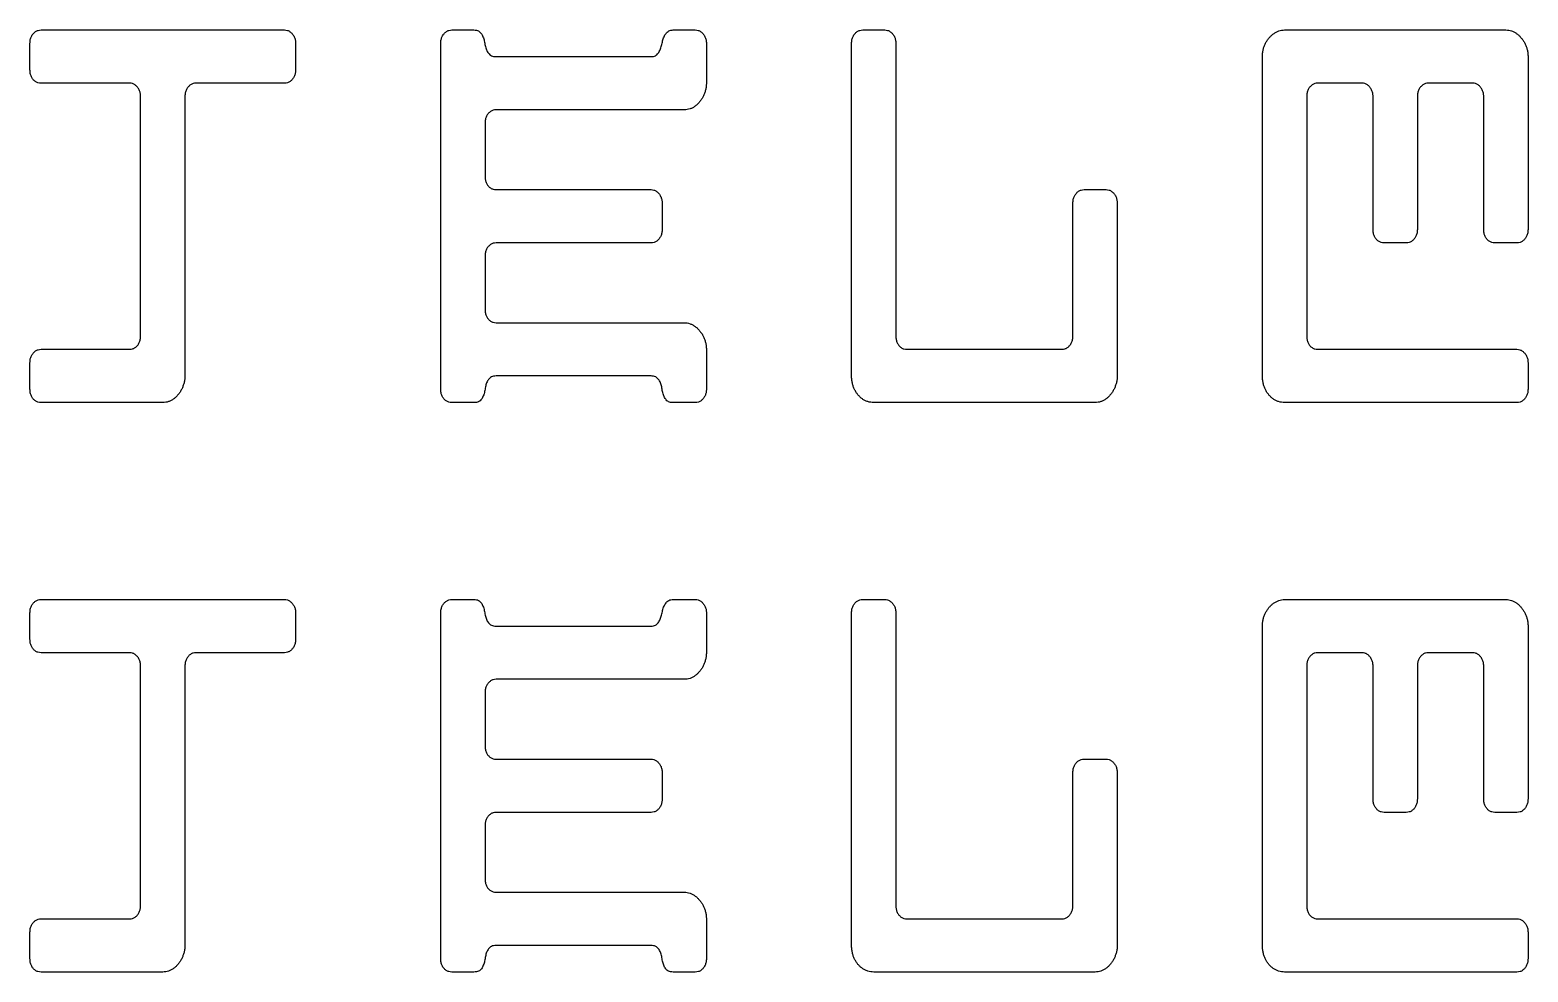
# Model space of a CAD drawing. Extents: x 7.2 to 83.4, y 7.2 to 40.5.
# Drawn here: x 36.06 to 44.85, y 17.75 to 23.28 of the extents above; entities that cross this region are included whole.
import ezdxf

# ---------------------------------------------------------------- set-up
doc = ezdxf.new("R2010")
doc.units = 0
doc.layers.add('Layer_1', color=7, linetype='CONTINUOUS')

msp = doc.modelspace()

# ---------------------------------------------------------------- linework, layer by layer
at = {"layer": 'Layer_1', "color": 7}
for p, q in [((36.123562, 23.276773), (37.552304, 23.276773)), ((38.534238, 23.276773), (38.664122, 23.276773)), ((39.833068, 23.276773), (39.962955, 23.276773)), ((40.94493, 23.276773), (41.074816, 23.276773)), ((43.420549, 23.276773), (44.719404, 23.276773)), ((36.058627, 23.042396), (36.058627, 23.198649)), ((37.61724, 23.198647), (37.61724, 23.042397)), ((38.469303, 21.167394), (38.469303, 23.198649)), ((38.793988, 23.120522), (39.703187, 23.120522)), ((40.02789, 23.198647), (40.02789, 22.964272)), ((40.879994, 21.245519), (40.879994, 23.198649)), ((41.139751, 23.198647), (41.139751, 21.479894)), ((43.290673, 21.245519), (43.290673, 23.120522)), ((44.849296, 23.120522), (44.849296, 22.104895)), ((36.643116, 22.964272), (36.123573, 22.964272)), ((37.552294, 22.964271), (37.032751, 22.964271)), ((43.875156, 22.964276), (43.615386, 22.964276)), ((44.52458, 22.964274), (44.264807, 22.964274)), ((36.708051, 21.479894), (36.708051, 22.886147)), ((36.967816, 22.886147), (36.967816, 21.245519)), ((43.550451, 22.886153), (43.550451, 21.4799)), ((43.940092, 22.104899), (43.940092, 22.886151)), ((44.199872, 22.88615), (44.199872, 22.104898)), ((44.589516, 22.104896), (44.589516, 22.886148)), ((39.897999, 22.80802), (38.79397, 22.80802)), ((38.729034, 22.729896), (38.729034, 22.417396)), ((38.79398, 22.339272), (39.703179, 22.339272)), ((42.24378, 22.339268), (42.373667, 22.339268)), ((39.768115, 22.261146), (39.768115, 22.104896)), ((42.178845, 21.479893), (42.178845, 22.261144)), ((42.438602, 22.261142), (42.438602, 21.245516)), ((39.703167, 22.02677), (38.793967, 22.02677)), ((44.134926, 22.026772), (44.00504, 22.026772)), ((44.784348, 22.026769), (44.654464, 22.026769)), ((38.729032, 21.948646), (38.729032, 21.636145)), ((38.793978, 21.558022), (39.898006, 21.558022)), ((36.123562, 21.401768), (36.643105, 21.401768)), ((40.027898, 21.401771), (40.027898, 21.167396)), ((41.2047, 21.401767), (42.113899, 21.401767)), ((43.615399, 21.401773), (44.784368, 21.401773)), ((36.058627, 21.167394), (36.058627, 21.323644)), ((44.849304, 21.323647), (44.849304, 21.167397)), ((39.70319, 21.245521), (38.79399, 21.245521)), ((36.837924, 21.08927), (36.123573, 21.08927)), ((38.664114, 21.08927), (38.534251, 21.08927)), ((39.962952, 21.08927), (39.833066, 21.08927)), ((42.308713, 21.089267), (41.00987, 21.08927)), ((44.784355, 21.089271), (43.420549, 21.08927)), ((36.123562, 19.933304), (37.552304, 19.933304)), ((38.534238, 19.933302), (38.664122, 19.933302)), ((39.833068, 19.933302), (39.962955, 19.933302)), ((40.94493, 19.933304), (41.074816, 19.933304)), ((43.420549, 19.933306), (44.719404, 19.933306)), ((36.058627, 19.69893), (36.058627, 19.85518)), ((37.61724, 19.855178), (37.61724, 19.698928)), ((38.469303, 17.823924), (38.469303, 19.855178)), ((40.02789, 19.855176), (40.02789, 19.620801)), ((40.879994, 17.902052), (40.879994, 19.855181)), ((41.139751, 19.855179), (41.139751, 18.136425)), ((38.793988, 19.77705), (39.703187, 19.77705)), ((43.290673, 17.902052), (43.290673, 19.777055)), ((44.849296, 19.777055), (44.849296, 18.761428)), ((36.643116, 19.620806), (36.123573, 19.620806)), ((37.552294, 19.620802), (37.032751, 19.620802)), ((43.875156, 19.620801), (43.615386, 19.620801)), ((44.52458, 19.620804), (44.264807, 19.620804)), ((36.708051, 18.136427), (36.708051, 19.54268)), ((36.967816, 19.542675), (36.967816, 17.902047)), ((43.550451, 19.542674), (43.550451, 18.136421)), ((43.940092, 18.761424), (43.940092, 19.542675)), ((44.199872, 19.542677), (44.199872, 18.761425)), ((44.589516, 18.761426), (44.589516, 19.542678)), ((39.897999, 19.464549), (38.79397, 19.464549)), ((38.729034, 19.386425), (38.729034, 19.073925)), ((38.79398, 18.995798), (39.703179, 18.995798)), ((42.24378, 18.995803), (42.373667, 18.995803)), ((39.768115, 18.917672), (39.768115, 18.761421)), ((42.178845, 18.136427), (42.178845, 18.917679)), ((42.438602, 18.917677), (42.438602, 17.90205)), ((39.703167, 18.683296), (38.793967, 18.683296)), ((44.134926, 18.6833), (44.00504, 18.6833)), ((44.784348, 18.683303), (44.654464, 18.683303)), ((38.729032, 18.605169), (38.729032, 18.292669)), ((38.793978, 18.214545), (39.898006, 18.214545)), ((36.123562, 18.058301), (36.643105, 18.058301)), ((40.027898, 18.058294), (40.027898, 17.823919)), ((41.2047, 18.058301), (42.113899, 18.058301)), ((43.615399, 18.058298), (44.784368, 18.058298)), ((36.058627, 17.823924), (36.058627, 17.980174)), ((44.849304, 17.980172), (44.849304, 17.823922)), ((39.70319, 17.902041), (38.79399, 17.902041)), ((36.837924, 17.745795), (36.123573, 17.7458)), ((38.664114, 17.745793), (38.534251, 17.7458)), ((39.962952, 17.745793), (39.833066, 17.745793)), ((42.308713, 17.745798), (41.00987, 17.7458)), ((44.784355, 17.745796), (43.420549, 17.7458))]:
    msp.add_line(p, q, dxfattribs=at)
for points, knots in [([(36.058627, 23.198649), (36.058993, 23.205846), (36.059696, 23.219657), (36.066353, 23.239029), (36.077119, 23.255064), (36.09066, 23.267372), (36.106526, 23.275421), (36.117874, 23.276322), (36.123562, 23.276773)], [0, 0, 0, 0, 0.021537, 0.041326, 0.060582, 0.078886, 0.095777, 0.112756, 0.112756, 0.112756, 0.112756]), ([(37.552304, 23.276773), (37.558001, 23.276291), (37.569419, 23.275326), (37.58532, 23.266775), (37.598692, 23.25382), (37.609326, 23.237585), (37.616109, 23.218718), (37.616857, 23.20544), (37.61724, 23.198647)], [0, 0, 0, 0, 0.016996, 0.034068, 0.052834, 0.072429, 0.091834, 0.112157, 0.112157, 0.112157, 0.112157]), ([(38.469303, 23.198649), (38.469669, 23.205846), (38.470372, 23.219657), (38.477029, 23.239029), (38.487795, 23.255064), (38.501336, 23.267372), (38.517202, 23.275421), (38.52855, 23.276322), (38.534238, 23.276773)], [0, 0, 0, 0, 0.021537, 0.041326, 0.060582, 0.078886, 0.095777, 0.112756, 0.112756, 0.112756, 0.112756]), ([(38.664122, 23.276773), (38.668881, 23.276552), (38.677707, 23.276141), (38.689898, 23.272175), (38.698736, 23.26474), (38.706374, 23.256722), (38.712561, 23.247197), (38.717058, 23.236249), (38.721419, 23.224595), (38.724841, 23.211928), (38.726891, 23.19859), (38.729808, 23.185413), (38.733239, 23.172807), (38.736799, 23.160786), (38.742188, 23.149923), (38.748723, 23.140177), (38.756, 23.130892), (38.766706, 23.124761), (38.779576, 23.121074), (38.788961, 23.120714), (38.793988, 23.120522)], [0, 0, 0, 0, 0.014271, 0.026471, 0.037578, 0.048504, 0.059669, 0.071386, 0.083939, 0.096998, 0.110652, 0.124396, 0.137455, 0.14986, 0.161935, 0.173624, 0.18513, 0.196878, 0.209918, 0.224959, 0.224959, 0.224959, 0.224959]), ([(39.703187, 23.120522), (39.707802, 23.120719), (39.71645, 23.121088), (39.728368, 23.124771), (39.738212, 23.131164), (39.745415, 23.140154), (39.751977, 23.149916), (39.757208, 23.160896), (39.76154, 23.17274), (39.765305, 23.185376), (39.768128, 23.198647), (39.770949, 23.211919), (39.774719, 23.224552), (39.77902, 23.23637), (39.784239, 23.247172), (39.790716, 23.256661), (39.798478, 23.264869), (39.807693, 23.272045), (39.819767, 23.276122), (39.828454, 23.276547), (39.833068, 23.276773)], [0, 0, 0, 0, 0.013814, 0.025883, 0.036957, 0.048463, 0.060152, 0.072227, 0.08482, 0.097972, 0.111741, 0.12551, 0.138662, 0.151255, 0.163208, 0.174559, 0.185561, 0.197026, 0.209225, 0.223049, 0.223049, 0.223049, 0.223049]), ([(39.962955, 23.276773), (39.968651, 23.276291), (39.980069, 23.275326), (39.99597, 23.266775), (40.009342, 23.25382), (40.019976, 23.237585), (40.026759, 23.218718), (40.027507, 23.20544), (40.02789, 23.198647)], [0, 0, 0, 0, 0.016996, 0.034068, 0.052834, 0.072429, 0.091834, 0.112157, 0.112157, 0.112157, 0.112157]), ([(40.879994, 23.198649), (40.880361, 23.205846), (40.881063, 23.219657), (40.887721, 23.239029), (40.898486, 23.255064), (40.912028, 23.267372), (40.927893, 23.275421), (40.939241, 23.276322), (40.94493, 23.276773)], [0, 0, 0, 0, 0.021537, 0.041326, 0.060582, 0.078886, 0.095777, 0.112756, 0.112756, 0.112756, 0.112756]), ([(41.074816, 23.276773), (41.080512, 23.276291), (41.091931, 23.275326), (41.107832, 23.266775), (41.121203, 23.25382), (41.131837, 23.237585), (41.13862, 23.218718), (41.139369, 23.20544), (41.139751, 23.198647)], [0, 0, 0, 0, 0.016996, 0.034068, 0.052834, 0.072429, 0.091834, 0.112157, 0.112157, 0.112157, 0.112157]), ([(43.290673, 23.120522), (43.290879, 23.127455), (43.291286, 23.141134), (43.294826, 23.161194), (43.300274, 23.180439), (43.308572, 23.198123), (43.31799, 23.214534), (43.329033, 23.229498), (43.341539, 23.242852), (43.355482, 23.254427), (43.370697, 23.263554), (43.386391, 23.27126), (43.403266, 23.275918), (43.414771, 23.276487), (43.420549, 23.276773)], [0, 0, 0, 0, 0.020783, 0.041005, 0.060942, 0.0806, 0.099431, 0.117644, 0.136253, 0.154202, 0.171806, 0.189366, 0.206533, 0.223848, 0.223848, 0.223848, 0.223848]), ([(44.719404, 23.276773), (44.725182, 23.276488), (44.736689, 23.275919), (44.753562, 23.271257), (44.769237, 23.263579), (44.784317, 23.254465), (44.798016, 23.242937), (44.809852, 23.229166), (44.821447, 23.214699), (44.830931, 23.19822), (44.838416, 23.180222), (44.844797, 23.161284), (44.848595, 23.141152), (44.84906, 23.127455), (44.849296, 23.120522)], [0, 0, 0, 0, 0.017316, 0.034484, 0.052045, 0.069554, 0.087241, 0.105468, 0.123954, 0.142785, 0.162261, 0.182366, 0.202649, 0.223438, 0.223438, 0.223438, 0.223438]), ([(36.123573, 22.964272), (36.117548, 22.964702), (36.105763, 22.965544), (36.089426, 22.973485), (36.076088, 22.985969), (36.065919, 23.002121), (36.059633, 23.021434), (36.058972, 23.035203), (36.058627, 23.042396)], [0, 0, 0, 0, 0.017981, 0.035177, 0.053232, 0.072183, 0.091866, 0.113393, 0.113393, 0.113393, 0.113393]), ([(37.61724, 23.042397), (37.616879, 23.035609), (37.616176, 23.022373), (37.609767, 23.003555), (37.599722, 22.987213), (37.586566, 22.974076), (37.570183, 22.965631), (37.558327, 22.96473), (37.552294, 22.964271)], [0, 0, 0, 0, 0.020311, 0.039608, 0.058904, 0.077427, 0.094801, 0.112798, 0.112798, 0.112798, 0.112798]), ([(36.708051, 22.886147), (36.707668, 22.892939), (36.70692, 22.906218), (36.700137, 22.925085), (36.689503, 22.941318), (36.676135, 22.954275), (36.660232, 22.962825), (36.648813, 22.963791), (36.643116, 22.964272)], [0, 0, 0, 0, 0.020323, 0.039727, 0.059323, 0.078086, 0.095158, 0.112157, 0.112157, 0.112157, 0.112157]), ([(37.032751, 22.964271), (37.027064, 22.963819), (37.015717, 22.962918), (36.999853, 22.954869), (36.986308, 22.942564), (36.975542, 22.926527), (36.968885, 22.907156), (36.968182, 22.893345), (36.967816, 22.886147)], [0, 0, 0, 0, 0.016976, 0.033867, 0.052173, 0.071429, 0.091218, 0.112755, 0.112755, 0.112755, 0.112755]), ([(40.02789, 22.964272), (40.027654, 22.957339), (40.027188, 22.943643), (40.023395, 22.923508), (40.016984, 22.90454), (40.009491, 22.886367), (39.999926, 22.869574), (39.988842, 22.854494), (39.976426, 22.841142), (39.962755, 22.829751), (39.948161, 22.819781), (39.932023, 22.813083), (39.915248, 22.808773), (39.903775, 22.808272), (39.897999, 22.80802)], [0, 0, 0, 0, 0.020789, 0.041072, 0.061177, 0.080776, 0.09996, 0.11899, 0.136814, 0.154502, 0.172308, 0.189591, 0.206657, 0.22396, 0.22396, 0.22396, 0.22396]), ([(43.615386, 22.964276), (43.609698, 22.963825), (43.598351, 22.962924), (43.582486, 22.954874), (43.568943, 22.942569), (43.558177, 22.926533), (43.55152, 22.907161), (43.550817, 22.89335), (43.550451, 22.886153)], [0, 0, 0, 0, 0.016977, 0.033868, 0.052173, 0.071429, 0.091218, 0.112755, 0.112755, 0.112755, 0.112755]), ([(43.940092, 22.886151), (43.939709, 22.892943), (43.93896, 22.906222), (43.932178, 22.925089), (43.921543, 22.941322), (43.908175, 22.954279), (43.892273, 22.962829), (43.880854, 22.963795), (43.875156, 22.964276)], [0, 0, 0, 0, 0.020323, 0.039727, 0.059323, 0.078086, 0.095158, 0.112157, 0.112157, 0.112157, 0.112157]), ([(44.264807, 22.964274), (44.25912, 22.963822), (44.247773, 22.962921), (44.231909, 22.954871), (44.218364, 22.942566), (44.207598, 22.92653), (44.200941, 22.907158), (44.200238, 22.893347), (44.199872, 22.88615)], [0, 0, 0, 0, 0.016976, 0.033867, 0.052173, 0.071429, 0.091218, 0.112755, 0.112755, 0.112755, 0.112755]), ([(44.589516, 22.886148), (44.589133, 22.892941), (44.588384, 22.906219), (44.581602, 22.925086), (44.570967, 22.941319), (44.557599, 22.954276), (44.541697, 22.962827), (44.530278, 22.963792), (44.52458, 22.964274)], [0, 0, 0, 0, 0.020323, 0.039727, 0.059323, 0.078086, 0.095158, 0.112157, 0.112157, 0.112157, 0.112157]), ([(38.79397, 22.80802), (38.788282, 22.807569), (38.776935, 22.806668), (38.761071, 22.798618), (38.747526, 22.786313), (38.736761, 22.770275), (38.730104, 22.750904), (38.729401, 22.737093), (38.729034, 22.729896)], [0, 0, 0, 0, 0.016976, 0.033867, 0.052173, 0.07143, 0.091219, 0.112755, 0.112755, 0.112755, 0.112755]), ([(38.729034, 22.417396), (38.729379, 22.410203), (38.73004, 22.396434), (38.736327, 22.377121), (38.746495, 22.360968), (38.759836, 22.348485), (38.776172, 22.340543), (38.787957, 22.339702), (38.79398, 22.339272)], [0, 0, 0, 0, 0.021526, 0.041209, 0.060161, 0.078218, 0.095414, 0.113392, 0.113392, 0.113392, 0.113392]), ([(39.703179, 22.339272), (39.708876, 22.33879), (39.720295, 22.337825), (39.736196, 22.329274), (39.749567, 22.316318), (39.760201, 22.300084), (39.766983, 22.281217), (39.767732, 22.267938), (39.768115, 22.261146)], [0, 0, 0, 0, 0.016997, 0.034069, 0.052834, 0.07243, 0.091834, 0.112157, 0.112157, 0.112157, 0.112157]), ([(42.178845, 22.261144), (42.179211, 22.268342), (42.179914, 22.282152), (42.186571, 22.301524), (42.197337, 22.31756), (42.210878, 22.329867), (42.226744, 22.337916), (42.238092, 22.338817), (42.24378, 22.339268)], [0, 0, 0, 0, 0.021537, 0.041326, 0.060582, 0.078886, 0.095777, 0.112756, 0.112756, 0.112756, 0.112756]), ([(42.373667, 22.339268), (42.379363, 22.338787), (42.390781, 22.337821), (42.406682, 22.32927), (42.420054, 22.316315), (42.430688, 22.30008), (42.437471, 22.281214), (42.438219, 22.267935), (42.438602, 22.261142)], [0, 0, 0, 0, 0.016996, 0.034068, 0.052834, 0.072429, 0.091834, 0.112157, 0.112157, 0.112157, 0.112157]), ([(39.768115, 22.104896), (39.767754, 22.098108), (39.767051, 22.084872), (39.760642, 22.066054), (39.750597, 22.049712), (39.73744, 22.036574), (39.721056, 22.028129), (39.709199, 22.027228), (39.703167, 22.02677)], [0, 0, 0, 0, 0.020311, 0.039608, 0.058904, 0.077427, 0.094802, 0.112801, 0.112801, 0.112801, 0.112801]), ([(44.00504, 22.026772), (43.999015, 22.027202), (43.987229, 22.028044), (43.970892, 22.035986), (43.957553, 22.048472), (43.947384, 22.064624), (43.941097, 22.083937), (43.940437, 22.097706), (43.940092, 22.104899)], [0, 0, 0, 0, 0.017981, 0.035178, 0.053236, 0.072187, 0.09187, 0.113397, 0.113397, 0.113397, 0.113397]), ([(44.199872, 22.104898), (44.199511, 22.098111), (44.198808, 22.084874), (44.192399, 22.066056), (44.182354, 22.049714), (44.169198, 22.036577), (44.152815, 22.028132), (44.140959, 22.027231), (44.134926, 22.026772)], [0, 0, 0, 0, 0.020311, 0.039608, 0.058904, 0.077427, 0.094801, 0.112798, 0.112798, 0.112798, 0.112798]), ([(44.654464, 22.026769), (44.648439, 22.0272), (44.636653, 22.028041), (44.620316, 22.035983), (44.606977, 22.048469), (44.596808, 22.064621), (44.590521, 22.083934), (44.589861, 22.097704), (44.589516, 22.104896)], [0, 0, 0, 0, 0.017981, 0.035178, 0.053236, 0.072187, 0.09187, 0.113397, 0.113397, 0.113397, 0.113397]), ([(44.849296, 22.104895), (44.848935, 22.098108), (44.848232, 22.084872), (44.841823, 22.066054), (44.831778, 22.049711), (44.818621, 22.036574), (44.802237, 22.028129), (44.790381, 22.027228), (44.784348, 22.026769)], [0, 0, 0, 0, 0.020311, 0.039608, 0.058904, 0.077427, 0.094802, 0.112801, 0.112801, 0.112801, 0.112801]), ([(38.793967, 22.02677), (38.78828, 22.026318), (38.776933, 22.025417), (38.761068, 22.017367), (38.747524, 22.005062), (38.736758, 21.989026), (38.730101, 21.969654), (38.729398, 21.955844), (38.729032, 21.948646)], [0, 0, 0, 0, 0.016976, 0.033867, 0.052173, 0.071429, 0.091218, 0.112755, 0.112755, 0.112755, 0.112755]), ([(38.729032, 21.636145), (38.729377, 21.628953), (38.730037, 21.615184), (38.736324, 21.595871), (38.746493, 21.579718), (38.759833, 21.567235), (38.776169, 21.559293), (38.787954, 21.558452), (38.793978, 21.558022)], [0, 0, 0, 0, 0.021526, 0.041209, 0.060161, 0.078218, 0.095414, 0.113392, 0.113392, 0.113392, 0.113392]), ([(39.898006, 21.558022), (39.903784, 21.557736), (39.915289, 21.557167), (39.932162, 21.552506), (39.947836, 21.544828), (39.962917, 21.535715), (39.976617, 21.524187), (39.988454, 21.510415), (40.000049, 21.495948), (40.009533, 21.479469), (40.017018, 21.46147), (40.023399, 21.442533), (40.027197, 21.422401), (40.027662, 21.408704), (40.027898, 21.401771)], [0, 0, 0, 0, 0.017314, 0.034482, 0.052042, 0.069551, 0.087239, 0.105468, 0.123954, 0.142785, 0.16226, 0.182366, 0.202648, 0.223438, 0.223438, 0.223438, 0.223438]), ([(36.643105, 21.401768), (36.649138, 21.402226), (36.660995, 21.403127), (36.677379, 21.411572), (36.690533, 21.424711), (36.700578, 21.441052), (36.706987, 21.45987), (36.70769, 21.473106), (36.708051, 21.479894)], [0, 0, 0, 0, 0.017999, 0.035373, 0.053894, 0.073191, 0.092488, 0.112799, 0.112799, 0.112799, 0.112799]), ([(41.139751, 21.479894), (41.140096, 21.472701), (41.140757, 21.458932), (41.147044, 21.439619), (41.157213, 21.423466), (41.170553, 21.410981), (41.18689, 21.403039), (41.198676, 21.402197), (41.2047, 21.401767)], [0, 0, 0, 0, 0.021526, 0.041209, 0.060161, 0.078219, 0.095417, 0.113396, 0.113396, 0.113396, 0.113396]), ([(42.113899, 21.401767), (42.119932, 21.402225), (42.131789, 21.403126), (42.148173, 21.411571), (42.161327, 21.42471), (42.171372, 21.441051), (42.177781, 21.459869), (42.178484, 21.473105), (42.178845, 21.479893)], [0, 0, 0, 0, 0.017999, 0.035373, 0.053894, 0.073191, 0.092488, 0.112799, 0.112799, 0.112799, 0.112799]), ([(43.550451, 21.4799), (43.550796, 21.472707), (43.551456, 21.458938), (43.557743, 21.439625), (43.567912, 21.423472), (43.581252, 21.410987), (43.597589, 21.403045), (43.609375, 21.402203), (43.615399, 21.401773)], [0, 0, 0, 0, 0.021526, 0.041209, 0.060161, 0.078219, 0.095417, 0.113396, 0.113396, 0.113396, 0.113396]), ([(36.058627, 21.323644), (36.058993, 21.330842), (36.059696, 21.344652), (36.066353, 21.364024), (36.077119, 21.380059), (36.09066, 21.392367), (36.106526, 21.400416), (36.117874, 21.401316), (36.123562, 21.401768)], [0, 0, 0, 0, 0.021537, 0.041326, 0.060582, 0.078886, 0.095777, 0.112756, 0.112756, 0.112756, 0.112756]), ([(44.784368, 21.401773), (44.790065, 21.401291), (44.801484, 21.400326), (44.817385, 21.391775), (44.830756, 21.378819), (44.84139, 21.362585), (44.848172, 21.343718), (44.848921, 21.33044), (44.849304, 21.323647)], [0, 0, 0, 0, 0.016997, 0.034069, 0.052834, 0.07243, 0.091834, 0.112157, 0.112157, 0.112157, 0.112157]), ([(36.967816, 21.245519), (36.96758, 21.238586), (36.967114, 21.22489), (36.963321, 21.204756), (36.95691, 21.185787), (36.949417, 21.167614), (36.939852, 21.150822), (36.928768, 21.135741), (36.916353, 21.122389), (36.902682, 21.110999), (36.888089, 21.101027), (36.87195, 21.094332), (36.855175, 21.090023), (36.843701, 21.089522), (36.837924, 21.08927)], [0, 0, 0, 0, 0.020789, 0.041072, 0.061177, 0.080776, 0.09996, 0.11899, 0.136814, 0.154502, 0.172306, 0.189589, 0.206655, 0.22396, 0.22396, 0.22396, 0.22396]), ([(38.79399, 21.245521), (38.789006, 21.2453), (38.779739, 21.244889), (38.766949, 21.240903), (38.757395, 21.233685), (38.749604, 21.225407), (38.743171, 21.215907), (38.737777, 21.205243), (38.734339, 21.193256), (38.731182, 21.180649), (38.729077, 21.167383), (38.726817, 21.154124), (38.723453, 21.141443), (38.719047, 21.129765), (38.714551, 21.118629), (38.708254, 21.108865), (38.701138, 21.099815), (38.690953, 21.093427), (38.678338, 21.089817), (38.669103, 21.089462), (38.664114, 21.08927)], [0, 0, 0, 0, 0.014939, 0.027778, 0.039432, 0.050434, 0.061785, 0.073738, 0.086112, 0.099089, 0.112723, 0.126377, 0.139436, 0.151989, 0.16383, 0.175339, 0.186772, 0.198037, 0.210752, 0.225688, 0.225688, 0.225688, 0.225688]), ([(39.833066, 21.08927), (39.828077, 21.089462), (39.818842, 21.089818), (39.806219, 21.093422), (39.796036, 21.099842), (39.788801, 21.108903), (39.782288, 21.118677), (39.776877, 21.129517), (39.77341, 21.141532), (39.770259, 21.154143), (39.768152, 21.167407), (39.765893, 21.180668), (39.762525, 21.193346), (39.758148, 21.204994), (39.753662, 21.215952), (39.747449, 21.225446), (39.73978, 21.233711), (39.730234, 21.240902), (39.717447, 21.24489), (39.708177, 21.245301), (39.70319, 21.245521)], [0, 0, 0, 0, 0.014939, 0.027655, 0.038916, 0.050421, 0.062111, 0.074187, 0.086561, 0.099537, 0.113172, 0.126826, 0.139884, 0.152438, 0.164155, 0.17532, 0.186246, 0.197893, 0.210732, 0.225679, 0.225679, 0.225679, 0.225679]), ([(41.00987, 21.08927), (41.00387, 21.089523), (40.991955, 21.090027), (40.974499, 21.094311), (40.958029, 21.100949), (40.943026, 21.110268), (40.929365, 21.121326), (40.917154, 21.134304), (40.906413, 21.149027), (40.897281, 21.165443), (40.889566, 21.183519), (40.88413, 21.203221), (40.880613, 21.2241), (40.880202, 21.238316), (40.879994, 21.245519)], [0, 0, 0, 0, 0.017977, 0.035701, 0.053609, 0.071046, 0.088475, 0.106203, 0.124347, 0.14301, 0.162445, 0.183162, 0.204188, 0.225783, 0.225783, 0.225783, 0.225783]), ([(42.438602, 21.245516), (42.438366, 21.238583), (42.4379, 21.224887), (42.434107, 21.204752), (42.427696, 21.185784), (42.420203, 21.16761), (42.410638, 21.150818), (42.399554, 21.135737), (42.387139, 21.122386), (42.373468, 21.110995), (42.358876, 21.101023), (42.342737, 21.094328), (42.325963, 21.09002), (42.314489, 21.089519), (42.308713, 21.089267)], [0, 0, 0, 0, 0.020789, 0.041072, 0.061177, 0.080776, 0.09996, 0.11899, 0.136814, 0.154502, 0.172306, 0.189589, 0.206654, 0.223958, 0.223958, 0.223958, 0.223958]), ([(43.420549, 21.08927), (43.414548, 21.089523), (43.402633, 21.090027), (43.385177, 21.094311), (43.368707, 21.10095), (43.353704, 21.110268), (43.340043, 21.121326), (43.327833, 21.134304), (43.317091, 21.149027), (43.30796, 21.165443), (43.300244, 21.183519), (43.294809, 21.203221), (43.291291, 21.2241), (43.290881, 21.238316), (43.290673, 21.245519)], [0, 0, 0, 0, 0.017978, 0.035702, 0.053609, 0.071047, 0.088475, 0.106203, 0.124347, 0.14301, 0.162445, 0.183162, 0.204188, 0.225784, 0.225784, 0.225784, 0.225784]), ([(36.123573, 21.08927), (36.117548, 21.0897), (36.105763, 21.090541), (36.089426, 21.098482), (36.076088, 21.110967), (36.065919, 21.127118), (36.059633, 21.146432), (36.058972, 21.160201), (36.058627, 21.167394)], [0, 0, 0, 0, 0.017981, 0.035177, 0.053232, 0.072183, 0.091866, 0.113393, 0.113393, 0.113393, 0.113393]), ([(38.534251, 21.08927), (38.528227, 21.0897), (38.516441, 21.090541), (38.500104, 21.098482), (38.486764, 21.110967), (38.476595, 21.127118), (38.470308, 21.146432), (38.469648, 21.160201), (38.469303, 21.167394)], [0, 0, 0, 0, 0.017981, 0.035178, 0.053234, 0.072185, 0.091868, 0.113395, 0.113395, 0.113395, 0.113395]), ([(40.027898, 21.167396), (40.027537, 21.160608), (40.026834, 21.147372), (40.020425, 21.128554), (40.01038, 21.112212), (39.997224, 21.099074), (39.980841, 21.090629), (39.968985, 21.089728), (39.962952, 21.08927)], [0, 0, 0, 0, 0.020311, 0.039608, 0.058904, 0.077427, 0.094801, 0.112798, 0.112798, 0.112798, 0.112798]), ([(44.849304, 21.167397), (44.848943, 21.160609), (44.84824, 21.147373), (44.841831, 21.128555), (44.831786, 21.112213), (44.818629, 21.099075), (44.802245, 21.090631), (44.790388, 21.089729), (44.784355, 21.089271)], [0, 0, 0, 0, 0.020311, 0.039608, 0.058904, 0.077427, 0.094802, 0.112801, 0.112801, 0.112801, 0.112801]), ([(36.058627, 19.85518), (36.058993, 19.862377), (36.059696, 19.876188), (36.066353, 19.89556), (36.077119, 19.911595), (36.09066, 19.923902), (36.106526, 19.931952), (36.117874, 19.932852), (36.123562, 19.933304)], [0, 0, 0, 0, 0.021537, 0.041326, 0.060582, 0.078886, 0.095777, 0.112756, 0.112756, 0.112756, 0.112756]), ([(37.552304, 19.933304), (37.558001, 19.932822), (37.569419, 19.931856), (37.58532, 19.923306), (37.598692, 19.91035), (37.609326, 19.894116), (37.616109, 19.875249), (37.616857, 19.861971), (37.61724, 19.855178)], [0, 0, 0, 0, 0.016996, 0.034068, 0.052834, 0.072429, 0.091834, 0.112156, 0.112156, 0.112156, 0.112156]), ([(38.469303, 19.855178), (38.469669, 19.862376), (38.470372, 19.876186), (38.477029, 19.895558), (38.487795, 19.911593), (38.501336, 19.923901), (38.517202, 19.93195), (38.52855, 19.93285), (38.534238, 19.933302)], [0, 0, 0, 0, 0.021537, 0.041326, 0.060582, 0.078886, 0.095777, 0.112756, 0.112756, 0.112756, 0.112756]), ([(38.664122, 19.933302), (38.668881, 19.933081), (38.677707, 19.93267), (38.689898, 19.928704), (38.698736, 19.921269), (38.706374, 19.913251), (38.712561, 19.903726), (38.717058, 19.892778), (38.721419, 19.881124), (38.724841, 19.868457), (38.726891, 19.85512), (38.729808, 19.841942), (38.733239, 19.829336), (38.736799, 19.817315), (38.742188, 19.806452), (38.748723, 19.796706), (38.756, 19.787421), (38.766706, 19.78129), (38.779576, 19.777603), (38.788961, 19.777243), (38.793988, 19.77705)], [0, 0, 0, 0, 0.014271, 0.026471, 0.037578, 0.048504, 0.059669, 0.071386, 0.083939, 0.096998, 0.110652, 0.124396, 0.137455, 0.14986, 0.161935, 0.173624, 0.18513, 0.196878, 0.209918, 0.224959, 0.224959, 0.224959, 0.224959]), ([(39.703187, 19.77705), (39.707802, 19.777247), (39.71645, 19.777617), (39.728368, 19.7813), (39.738212, 19.787693), (39.745415, 19.796683), (39.751977, 19.806445), (39.757208, 19.817425), (39.76154, 19.829269), (39.765305, 19.841905), (39.768128, 19.855176), (39.770949, 19.868448), (39.774719, 19.881081), (39.77902, 19.892899), (39.784239, 19.903701), (39.790716, 19.91319), (39.798478, 19.921398), (39.807693, 19.928574), (39.819767, 19.932651), (39.828454, 19.933076), (39.833068, 19.933302)], [0, 0, 0, 0, 0.013814, 0.025883, 0.036957, 0.048463, 0.060152, 0.072227, 0.08482, 0.097972, 0.111741, 0.12551, 0.138662, 0.151255, 0.163208, 0.174559, 0.185561, 0.197026, 0.209225, 0.223049, 0.223049, 0.223049, 0.223049]), ([(39.962955, 19.933302), (39.968651, 19.93282), (39.980069, 19.931855), (39.99597, 19.923304), (40.009342, 19.910348), (40.019976, 19.894114), (40.026759, 19.875247), (40.027507, 19.861969), (40.02789, 19.855176)], [0, 0, 0, 0, 0.016996, 0.034068, 0.052834, 0.072429, 0.091834, 0.112156, 0.112156, 0.112156, 0.112156]), ([(40.879994, 19.855181), (40.880361, 19.862378), (40.881063, 19.876189), (40.887721, 19.89556), (40.898486, 19.911596), (40.912028, 19.923903), (40.927893, 19.931952), (40.939241, 19.932853), (40.94493, 19.933304)], [0, 0, 0, 0, 0.021537, 0.041326, 0.060582, 0.078886, 0.095777, 0.112756, 0.112756, 0.112756, 0.112756]), ([(41.074816, 19.933304), (41.080512, 19.932823), (41.091931, 19.931857), (41.107832, 19.923306), (41.121203, 19.910351), (41.131837, 19.894116), (41.13862, 19.87525), (41.139369, 19.861971), (41.139751, 19.855179)], [0, 0, 0, 0, 0.016996, 0.034068, 0.052834, 0.072429, 0.091834, 0.112156, 0.112156, 0.112156, 0.112156]), ([(43.290673, 19.777055), (43.290879, 19.783988), (43.291286, 19.797667), (43.294826, 19.817727), (43.300274, 19.836972), (43.308572, 19.854656), (43.31799, 19.871067), (43.329033, 19.886031), (43.341539, 19.899385), (43.355482, 19.91096), (43.370697, 19.920087), (43.386391, 19.927793), (43.403266, 19.932451), (43.414771, 19.93302), (43.420549, 19.933306)], [0, 0, 0, 0, 0.020783, 0.041005, 0.060942, 0.0806, 0.099431, 0.117644, 0.136253, 0.154202, 0.171806, 0.189366, 0.206533, 0.223848, 0.223848, 0.223848, 0.223848]), ([(44.719404, 19.933306), (44.725182, 19.93302), (44.736689, 19.932452), (44.753562, 19.92779), (44.769237, 19.920112), (44.784317, 19.910998), (44.798016, 19.89947), (44.809852, 19.885699), (44.821447, 19.871232), (44.830931, 19.854753), (44.838416, 19.836755), (44.844797, 19.817817), (44.848595, 19.797685), (44.84906, 19.783988), (44.849296, 19.777055)], [0, 0, 0, 0, 0.017316, 0.034484, 0.052045, 0.069554, 0.087241, 0.105468, 0.123954, 0.142785, 0.162261, 0.182366, 0.202649, 0.223438, 0.223438, 0.223438, 0.223438]), ([(36.123573, 19.620806), (36.117548, 19.621236), (36.105763, 19.622077), (36.089426, 19.630018), (36.076088, 19.642503), (36.065919, 19.658654), (36.059633, 19.677967), (36.058972, 19.691737), (36.058627, 19.69893)], [0, 0, 0, 0, 0.017981, 0.035177, 0.053232, 0.072183, 0.091866, 0.113393, 0.113393, 0.113393, 0.113393]), ([(37.61724, 19.698928), (37.616879, 19.69214), (37.616176, 19.678904), (37.609767, 19.660086), (37.599722, 19.643744), (37.586566, 19.630607), (37.570183, 19.622162), (37.558327, 19.621261), (37.552294, 19.620802)], [0, 0, 0, 0, 0.020311, 0.039608, 0.058904, 0.077427, 0.094801, 0.112798, 0.112798, 0.112798, 0.112798]), ([(36.708051, 19.54268), (36.707668, 19.549473), (36.70692, 19.562751), (36.700137, 19.581618), (36.689503, 19.597851), (36.676135, 19.610809), (36.660232, 19.619359), (36.648813, 19.620324), (36.643116, 19.620806)], [0, 0, 0, 0, 0.020323, 0.039727, 0.059323, 0.078087, 0.095158, 0.112157, 0.112157, 0.112157, 0.112157]), ([(37.032751, 19.620802), (37.027064, 19.62035), (37.015717, 19.619449), (36.999852, 19.611398), (36.986309, 19.599092), (36.975542, 19.583055), (36.968885, 19.563684), (36.968182, 19.549873), (36.967816, 19.542675)], [0, 0, 0, 0, 0.016976, 0.033867, 0.052175, 0.07143, 0.091219, 0.112757, 0.112757, 0.112757, 0.112757]), ([(40.02789, 19.620801), (40.027654, 19.613868), (40.027188, 19.600172), (40.023395, 19.580038), (40.016984, 19.561069), (40.009491, 19.542896), (39.999926, 19.526104), (39.988842, 19.511023), (39.976426, 19.497671), (39.962755, 19.48628), (39.948161, 19.476309), (39.932023, 19.469612), (39.915248, 19.465302), (39.903775, 19.464801), (39.897999, 19.464549)], [0, 0, 0, 0, 0.020789, 0.041072, 0.061177, 0.080776, 0.09996, 0.11899, 0.136814, 0.154503, 0.172308, 0.189592, 0.206657, 0.223961, 0.223961, 0.223961, 0.223961]), ([(43.615386, 19.620801), (43.609698, 19.62035), (43.598351, 19.619449), (43.582486, 19.611398), (43.568943, 19.59909), (43.558177, 19.583055), (43.55152, 19.563683), (43.550817, 19.549872), (43.550451, 19.542674)], [0, 0, 0, 0, 0.016977, 0.033868, 0.052175, 0.07143, 0.09122, 0.112757, 0.112757, 0.112757, 0.112757]), ([(43.940092, 19.542675), (43.939709, 19.549468), (43.93896, 19.562746), (43.932178, 19.581613), (43.921543, 19.597846), (43.908175, 19.610804), (43.892273, 19.619354), (43.880854, 19.62032), (43.875156, 19.620801)], [0, 0, 0, 0, 0.020323, 0.039727, 0.059323, 0.078087, 0.095158, 0.112157, 0.112157, 0.112157, 0.112157]), ([(44.264807, 19.620804), (44.25912, 19.620352), (44.247773, 19.619451), (44.231908, 19.6114), (44.218365, 19.599094), (44.207598, 19.583057), (44.200941, 19.563686), (44.200238, 19.549875), (44.199872, 19.542677)], [0, 0, 0, 0, 0.016976, 0.033867, 0.052175, 0.07143, 0.091219, 0.112757, 0.112757, 0.112757, 0.112757]), ([(44.589516, 19.542678), (44.589133, 19.549471), (44.588384, 19.562749), (44.581602, 19.581616), (44.570967, 19.597849), (44.557599, 19.610807), (44.541697, 19.619357), (44.530278, 19.620322), (44.52458, 19.620804)], [0, 0, 0, 0, 0.020323, 0.039727, 0.059323, 0.078087, 0.095158, 0.112157, 0.112157, 0.112157, 0.112157]), ([(38.79397, 19.464549), (38.788282, 19.464098), (38.776935, 19.463197), (38.761071, 19.455147), (38.747527, 19.442842), (38.736761, 19.426805), (38.730104, 19.407434), (38.729401, 19.393623), (38.729034, 19.386425)], [0, 0, 0, 0, 0.016976, 0.033867, 0.052173, 0.071429, 0.091218, 0.112755, 0.112755, 0.112755, 0.112755]), ([(38.729034, 19.073925), (38.729379, 19.066732), (38.73004, 19.052963), (38.736327, 19.03365), (38.746496, 19.017497), (38.759835, 19.005012), (38.776171, 18.99707), (38.787957, 18.996228), (38.79398, 18.995798)], [0, 0, 0, 0, 0.021526, 0.041209, 0.060161, 0.078219, 0.095416, 0.113394, 0.113394, 0.113394, 0.113394]), ([(39.703179, 18.995798), (39.708876, 18.995316), (39.720295, 18.994351), (39.736196, 18.9858), (39.749567, 18.972844), (39.760201, 18.95661), (39.766983, 18.937743), (39.767732, 18.924465), (39.768115, 18.917672)], [0, 0, 0, 0, 0.016997, 0.034069, 0.052834, 0.07243, 0.091834, 0.112157, 0.112157, 0.112157, 0.112157]), ([(42.178845, 18.917679), (42.179211, 18.924876), (42.179914, 18.938687), (42.186571, 18.958059), (42.197337, 18.974094), (42.210878, 18.986402), (42.226744, 18.994451), (42.238092, 18.995351), (42.24378, 18.995803)], [0, 0, 0, 0, 0.021537, 0.041326, 0.060582, 0.078886, 0.095777, 0.112756, 0.112756, 0.112756, 0.112756]), ([(42.373667, 18.995803), (42.379363, 18.995321), (42.390781, 18.994355), (42.406682, 18.985805), (42.420054, 18.972849), (42.430688, 18.956615), (42.437471, 18.937748), (42.438219, 18.924469), (42.438602, 18.917677)], [0, 0, 0, 0, 0.016996, 0.034068, 0.052834, 0.072429, 0.091834, 0.112157, 0.112157, 0.112157, 0.112157]), ([(39.768115, 18.761421), (39.767754, 18.754634), (39.767051, 18.741398), (39.760642, 18.72258), (39.750597, 18.706238), (39.73744, 18.6931), (39.721056, 18.684655), (39.709199, 18.683754), (39.703167, 18.683296)], [0, 0, 0, 0, 0.020311, 0.039608, 0.058904, 0.077427, 0.094802, 0.1128, 0.1128, 0.1128, 0.1128]), ([(44.00504, 18.6833), (43.999016, 18.68373), (43.987229, 18.684571), (43.970892, 18.692512), (43.957553, 18.704996), (43.947384, 18.721148), (43.941097, 18.740461), (43.940437, 18.754231), (43.940092, 18.761424)], [0, 0, 0, 0, 0.017981, 0.035178, 0.053234, 0.072185, 0.091868, 0.113395, 0.113395, 0.113395, 0.113395]), ([(44.199872, 18.761425), (44.199511, 18.754638), (44.198808, 18.741402), (44.192399, 18.722584), (44.182354, 18.706242), (44.169198, 18.693104), (44.152815, 18.68466), (44.140959, 18.683758), (44.134926, 18.6833)], [0, 0, 0, 0, 0.020311, 0.039608, 0.058904, 0.077427, 0.094801, 0.112798, 0.112798, 0.112798, 0.112798]), ([(44.654464, 18.683303), (44.64844, 18.683733), (44.636653, 18.684574), (44.620316, 18.692515), (44.606977, 18.704999), (44.596808, 18.721151), (44.590521, 18.740464), (44.589861, 18.754234), (44.589516, 18.761426)], [0, 0, 0, 0, 0.017981, 0.035178, 0.053234, 0.072185, 0.091868, 0.113395, 0.113395, 0.113395, 0.113395]), ([(44.849296, 18.761428), (44.848935, 18.754641), (44.848232, 18.741405), (44.841823, 18.722587), (44.831778, 18.706245), (44.818621, 18.693107), (44.802237, 18.684662), (44.790381, 18.683761), (44.784348, 18.683303)], [0, 0, 0, 0, 0.020311, 0.039608, 0.058904, 0.077427, 0.094802, 0.1128, 0.1128, 0.1128, 0.1128]), ([(38.793967, 18.683296), (38.78828, 18.682844), (38.776933, 18.681943), (38.761068, 18.673892), (38.747525, 18.661585), (38.736758, 18.645549), (38.730101, 18.626177), (38.729398, 18.612367), (38.729032, 18.605169)], [0, 0, 0, 0, 0.016976, 0.033867, 0.052175, 0.07143, 0.091219, 0.112757, 0.112757, 0.112757, 0.112757]), ([(38.729032, 18.292669), (38.729377, 18.285476), (38.730037, 18.271707), (38.736324, 18.252394), (38.746493, 18.236241), (38.759833, 18.223758), (38.776169, 18.215816), (38.787954, 18.214975), (38.793978, 18.214545)], [0, 0, 0, 0, 0.021526, 0.04121, 0.060161, 0.078218, 0.095414, 0.113393, 0.113393, 0.113393, 0.113393]), ([(39.898006, 18.214545), (39.903784, 18.214259), (39.91529, 18.21369), (39.932162, 18.209028), (39.947837, 18.201351), (39.962917, 18.192237), (39.976616, 18.180709), (39.988454, 18.166938), (40.000049, 18.152471), (40.009533, 18.135992), (40.017018, 18.117993), (40.023399, 18.099056), (40.027197, 18.078924), (40.027662, 18.065227), (40.027898, 18.058294)], [0, 0, 0, 0, 0.017314, 0.034482, 0.052042, 0.069551, 0.08724, 0.105467, 0.123954, 0.142785, 0.16226, 0.182365, 0.202648, 0.223437, 0.223437, 0.223437, 0.223437]), ([(36.643105, 18.058301), (36.649138, 18.05876), (36.660995, 18.059661), (36.677379, 18.068105), (36.690533, 18.081244), (36.700578, 18.097585), (36.706987, 18.116404), (36.70769, 18.12964), (36.708051, 18.136427)], [0, 0, 0, 0, 0.017999, 0.035373, 0.053894, 0.073191, 0.092488, 0.112799, 0.112799, 0.112799, 0.112799]), ([(41.139751, 18.136425), (41.140096, 18.129233), (41.140757, 18.115463), (41.147044, 18.09615), (41.157212, 18.079998), (41.170553, 18.067514), (41.18689, 18.059573), (41.198676, 18.058732), (41.2047, 18.058301)], [0, 0, 0, 0, 0.021526, 0.041209, 0.060161, 0.078218, 0.095415, 0.113395, 0.113395, 0.113395, 0.113395]), ([(42.113899, 18.058301), (42.119932, 18.05876), (42.131789, 18.059661), (42.148173, 18.068105), (42.161327, 18.081244), (42.171372, 18.097586), (42.177781, 18.116404), (42.178484, 18.12964), (42.178845, 18.136427)], [0, 0, 0, 0, 0.017999, 0.035373, 0.053894, 0.073191, 0.092488, 0.112799, 0.112799, 0.112799, 0.112799]), ([(43.550451, 18.136421), (43.550796, 18.129229), (43.551456, 18.11546), (43.557743, 18.096147), (43.567911, 18.079994), (43.581252, 18.067511), (43.597589, 18.059569), (43.609375, 18.058728), (43.615399, 18.058298)], [0, 0, 0, 0, 0.021526, 0.041209, 0.060161, 0.078218, 0.095415, 0.113395, 0.113395, 0.113395, 0.113395]), ([(36.058627, 17.980174), (36.058993, 17.987372), (36.059696, 18.001182), (36.066353, 18.020554), (36.07712, 18.036589), (36.09066, 18.048898), (36.106526, 18.056949), (36.117874, 18.05785), (36.123562, 18.058301)], [0, 0, 0, 0, 0.021537, 0.041326, 0.060582, 0.078887, 0.095779, 0.112758, 0.112758, 0.112758, 0.112758]), ([(44.784368, 18.058298), (44.790065, 18.057816), (44.801484, 18.056851), (44.817385, 18.0483), (44.830756, 18.035344), (44.84139, 18.01911), (44.848172, 18.000243), (44.848921, 17.986964), (44.849304, 17.980172)], [0, 0, 0, 0, 0.016997, 0.034069, 0.052834, 0.07243, 0.091834, 0.112157, 0.112157, 0.112157, 0.112157]), ([(36.967816, 17.902047), (36.96758, 17.895114), (36.967114, 17.881418), (36.963321, 17.861284), (36.95691, 17.842315), (36.949417, 17.824142), (36.939852, 17.80735), (36.928767, 17.792269), (36.916353, 17.778918), (36.902682, 17.767527), (36.888089, 17.757555), (36.871951, 17.750858), (36.855175, 17.746549), (36.843701, 17.746048), (36.837924, 17.745795)], [0, 0, 0, 0, 0.020789, 0.041072, 0.061177, 0.080776, 0.09996, 0.11899, 0.136814, 0.154501, 0.172306, 0.189589, 0.206656, 0.223961, 0.223961, 0.223961, 0.223961]), ([(38.79399, 17.902041), (38.789006, 17.90182), (38.779739, 17.901409), (38.76695, 17.897425), (38.757394, 17.890209), (38.749604, 17.88193), (38.743171, 17.87243), (38.737777, 17.861766), (38.734339, 17.849779), (38.731182, 17.837172), (38.729077, 17.823907), (38.726817, 17.810647), (38.723453, 17.797966), (38.719047, 17.786288), (38.714551, 17.775152), (38.708254, 17.765388), (38.701138, 17.756338), (38.690953, 17.74995), (38.678338, 17.74634), (38.669103, 17.745985), (38.664114, 17.745793)], [0, 0, 0, 0, 0.014939, 0.027778, 0.03943, 0.050432, 0.061784, 0.073737, 0.086111, 0.099087, 0.112721, 0.126375, 0.139434, 0.151988, 0.163829, 0.175338, 0.186771, 0.198035, 0.210751, 0.225687, 0.225687, 0.225687, 0.225687]), ([(39.833066, 17.745793), (39.828077, 17.745985), (39.818842, 17.746341), (39.80622, 17.749945), (39.796036, 17.756365), (39.788801, 17.765428), (39.782288, 17.775201), (39.776877, 17.786041), (39.77341, 17.798055), (39.770259, 17.810666), (39.768152, 17.82393), (39.765893, 17.837191), (39.762525, 17.849869), (39.758148, 17.861517), (39.753662, 17.872475), (39.747449, 17.881968), (39.73978, 17.890234), (39.730233, 17.897423), (39.717447, 17.901411), (39.708177, 17.901821), (39.70319, 17.902041)], [0, 0, 0, 0, 0.014939, 0.027655, 0.038916, 0.050422, 0.062112, 0.074187, 0.086561, 0.099537, 0.113172, 0.126826, 0.139884, 0.152438, 0.164154, 0.17532, 0.186246, 0.197892, 0.21073, 0.225677, 0.225677, 0.225677, 0.225677]), ([(41.00987, 17.7458), (41.00387, 17.746054), (40.991955, 17.746557), (40.974499, 17.750842), (40.95803, 17.757483), (40.943025, 17.7668), (40.929365, 17.777857), (40.917155, 17.790837), (40.906413, 17.80556), (40.897282, 17.821975), (40.889565, 17.840052), (40.88413, 17.859755), (40.880613, 17.880633), (40.880202, 17.894849), (40.879994, 17.902052)], [0, 0, 0, 0, 0.017977, 0.035701, 0.05361, 0.071047, 0.088475, 0.106204, 0.124348, 0.143011, 0.162446, 0.183165, 0.20419, 0.225784, 0.225784, 0.225784, 0.225784]), ([(42.438602, 17.90205), (42.438366, 17.895117), (42.4379, 17.881421), (42.434107, 17.861286), (42.427696, 17.842318), (42.420203, 17.824145), (42.410638, 17.807353), (42.399554, 17.792272), (42.387139, 17.77892), (42.373468, 17.76753), (42.358875, 17.757558), (42.342737, 17.750861), (42.325963, 17.746551), (42.314489, 17.746051), (42.308713, 17.745798)], [0, 0, 0, 0, 0.020789, 0.041072, 0.061177, 0.080776, 0.09996, 0.11899, 0.136814, 0.154501, 0.172306, 0.189589, 0.206655, 0.223958, 0.223958, 0.223958, 0.223958]), ([(43.420549, 17.7458), (43.414548, 17.746054), (43.402633, 17.746557), (43.385177, 17.750842), (43.368708, 17.757483), (43.353704, 17.7668), (43.340043, 17.777857), (43.327833, 17.790837), (43.317091, 17.80556), (43.30796, 17.821975), (43.300244, 17.840052), (43.294809, 17.859755), (43.291292, 17.880633), (43.290881, 17.894849), (43.290673, 17.902052)], [0, 0, 0, 0, 0.017979, 0.035702, 0.05361, 0.071047, 0.088475, 0.106204, 0.124348, 0.143011, 0.162446, 0.183165, 0.20419, 0.225785, 0.225785, 0.225785, 0.225785]), ([(36.123573, 17.7458), (36.117548, 17.74623), (36.105763, 17.747071), (36.089426, 17.755012), (36.076088, 17.767497), (36.065919, 17.783649), (36.059633, 17.802962), (36.058972, 17.816731), (36.058627, 17.823924)], [0, 0, 0, 0, 0.017981, 0.035177, 0.053232, 0.072183, 0.091866, 0.113393, 0.113393, 0.113393, 0.113393]), ([(38.534251, 17.7458), (38.528227, 17.74623), (38.516441, 17.747071), (38.500104, 17.755013), (38.486764, 17.767497), (38.476595, 17.783649), (38.470308, 17.802962), (38.469648, 17.816731), (38.469303, 17.823924)], [0, 0, 0, 0, 0.017981, 0.035178, 0.053234, 0.072185, 0.091869, 0.113395, 0.113395, 0.113395, 0.113395]), ([(40.027898, 17.823919), (40.027537, 17.817131), (40.026834, 17.803895), (40.020425, 17.785077), (40.01038, 17.768735), (39.997224, 17.755597), (39.980841, 17.747152), (39.968985, 17.746251), (39.962952, 17.745793)], [0, 0, 0, 0, 0.020311, 0.039608, 0.058904, 0.077427, 0.094801, 0.112798, 0.112798, 0.112798, 0.112798]), ([(44.849304, 17.823922), (44.848943, 17.817134), (44.84824, 17.803898), (44.841831, 17.78508), (44.831786, 17.768738), (44.818629, 17.7556), (44.802245, 17.747155), (44.790388, 17.746254), (44.784355, 17.745796)], [0, 0, 0, 0, 0.020311, 0.039608, 0.058904, 0.077427, 0.094802, 0.112801, 0.112801, 0.112801, 0.112801])]:
    msp.add_open_spline(points, degree=3, knots=knots, dxfattribs=at)

doc.saveas('drawing.dxf')
